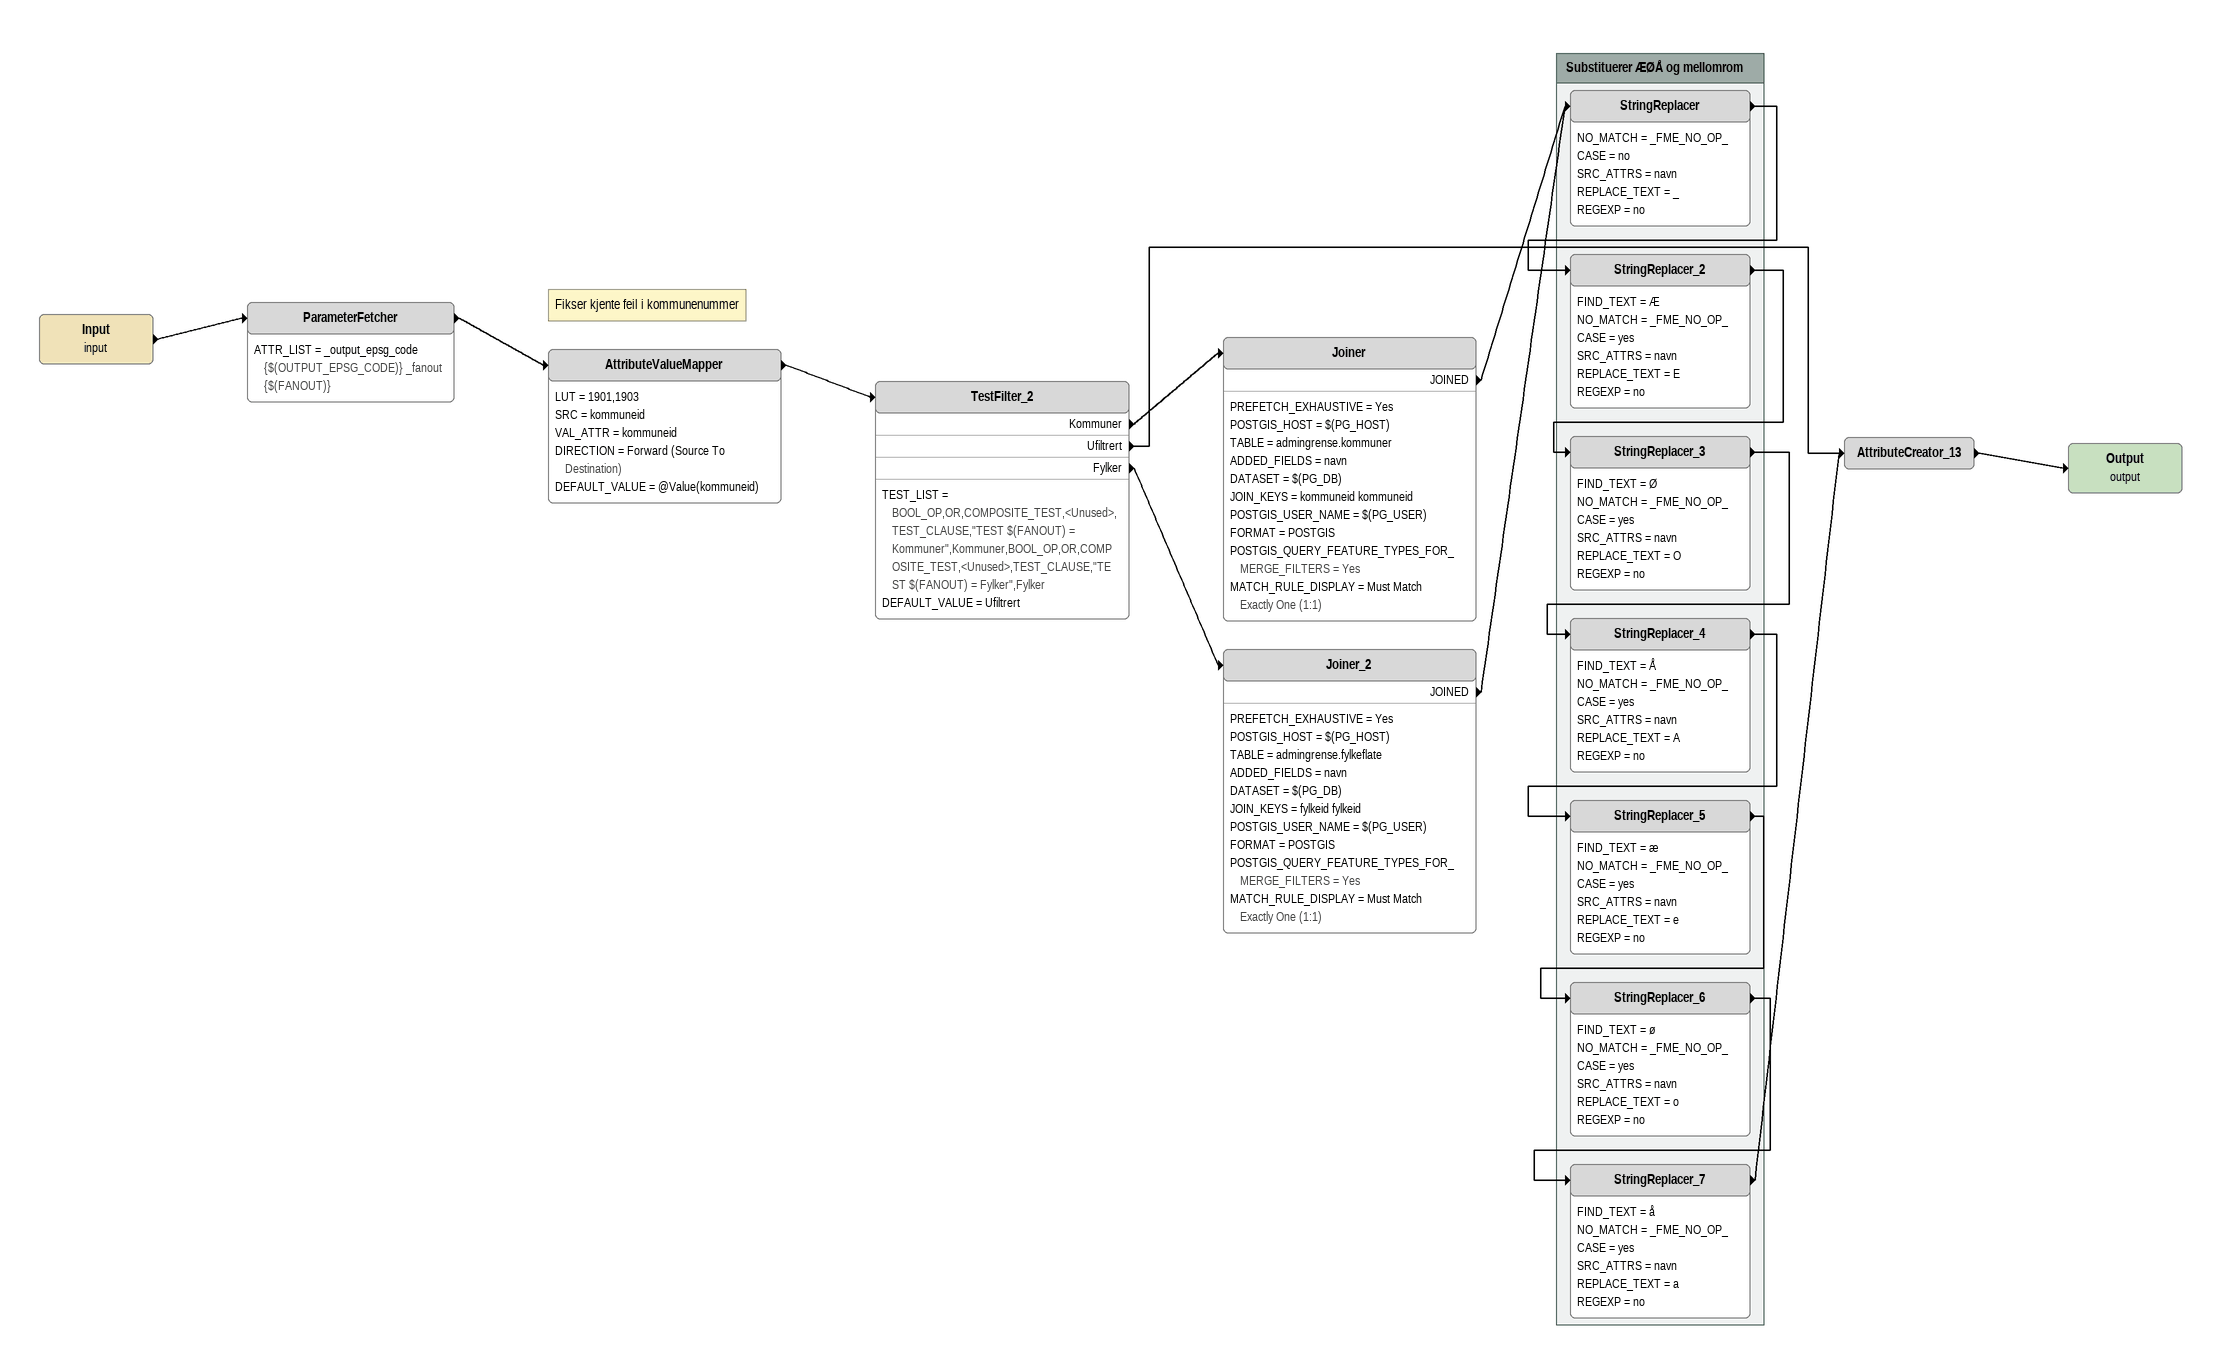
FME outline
Input (input)
    -> ParameterFetcher
ParameterFetcher
    ATTR_LIST = _output_epsg_code {$(OUTPUT_EPSG_CODE)} _fanout {$(FANOUT)}
    -> AttributeValueMapper
Note: Fikser kjente feil i kommunenummer
AttributeValueMapper
    LUT = 1901,1903
    SRC = kommuneid
    VAL_ATTR = kommuneid
    DIRECTION = Forward (Source To Destination)
    DEFAULT_VALUE = @Value(kommuneid)
    -> TestFilter_2
TestFilter_2
    TEST_LIST = BOOL_OP,OR,COMPOSITE_TEST,<Unused>,TEST_CLAUSE,"TEST $(FANOUT) = Kommuner",Kommuner,BOOL_OP,OR,COMPOSITE_TEST,<Unused>,TEST_CLAUSE,"TEST $(FANOUT) = Fylker",Fylker
    DEFAULT_VALUE = Ufiltrert
    Kommuner -> Joiner
    Ufiltrert -> AttributeCreator_13
    Fylker -> Joiner_2
Joiner
    PREFETCH_EXHAUSTIVE = Yes
    POSTGIS_HOST = $(PG_HOST)
    TABLE = admingrense.kommuner
    ADDED_FIELDS = navn
    DATASET = $(PG_DB)
    JOIN_KEYS = kommuneid kommuneid
    POSTGIS_USER_NAME = $(PG_USER)
    FORMAT = POSTGIS
    POSTGIS_QUERY_FEATURE_TYPES_FOR_MERGE_FILTERS = Yes
    MATCH_RULE_DISPLAY = Must Match Exactly One (1:1)
    JOINED -> StringReplacer
Joiner_2
    PREFETCH_EXHAUSTIVE = Yes
    POSTGIS_HOST = $(PG_HOST)
    TABLE = admingrense.fylkeflate
    ADDED_FIELDS = navn
    DATASET = $(PG_DB)
    JOIN_KEYS = fylkeid fylkeid
    POSTGIS_USER_NAME = $(PG_USER)
    FORMAT = POSTGIS
    POSTGIS_QUERY_FEATURE_TYPES_FOR_MERGE_FILTERS = Yes
    MATCH_RULE_DISPLAY = Must Match Exactly One (1:1)
    JOINED -> StringReplacer
AttributeCreator_13
    -> Output (output)
Output (output)

Bookmark: Substituerer ÆØÅ og mellomrom
StringReplacer
    NO_MATCH = _FME_NO_OP_
    CASE = no
    SRC_ATTRS = navn
    REPLACE_TEXT = _
    REGEXP = no
    -> StringReplacer_2
StringReplacer_2
    FIND_TEXT = Æ
    NO_MATCH = _FME_NO_OP_
    CASE = yes
    SRC_ATTRS = navn
    REPLACE_TEXT = E
    REGEXP = no
    -> StringReplacer_3
StringReplacer_3
    FIND_TEXT = Ø
    NO_MATCH = _FME_NO_OP_
    CASE = yes
    SRC_ATTRS = navn
    REPLACE_TEXT = O
    REGEXP = no
    -> StringReplacer_4
StringReplacer_4
    FIND_TEXT = Å
    NO_MATCH = _FME_NO_OP_
    CASE = yes
    SRC_ATTRS = navn
    REPLACE_TEXT = A
    REGEXP = no
    -> StringReplacer_5
StringReplacer_5
    FIND_TEXT = æ
    NO_MATCH = _FME_NO_OP_
    CASE = yes
    SRC_ATTRS = navn
    REPLACE_TEXT = e
    REGEXP = no
    -> StringReplacer_6
StringReplacer_6
    FIND_TEXT = ø
    NO_MATCH = _FME_NO_OP_
    CASE = yes
    SRC_ATTRS = navn
    REPLACE_TEXT = o
    REGEXP = no
    -> StringReplacer_7
StringReplacer_7
    FIND_TEXT = å
    NO_MATCH = _FME_NO_OP_
    CASE = yes
    SRC_ATTRS = navn
    REPLACE_TEXT = a
    REGEXP = no
    -> AttributeCreator_13
